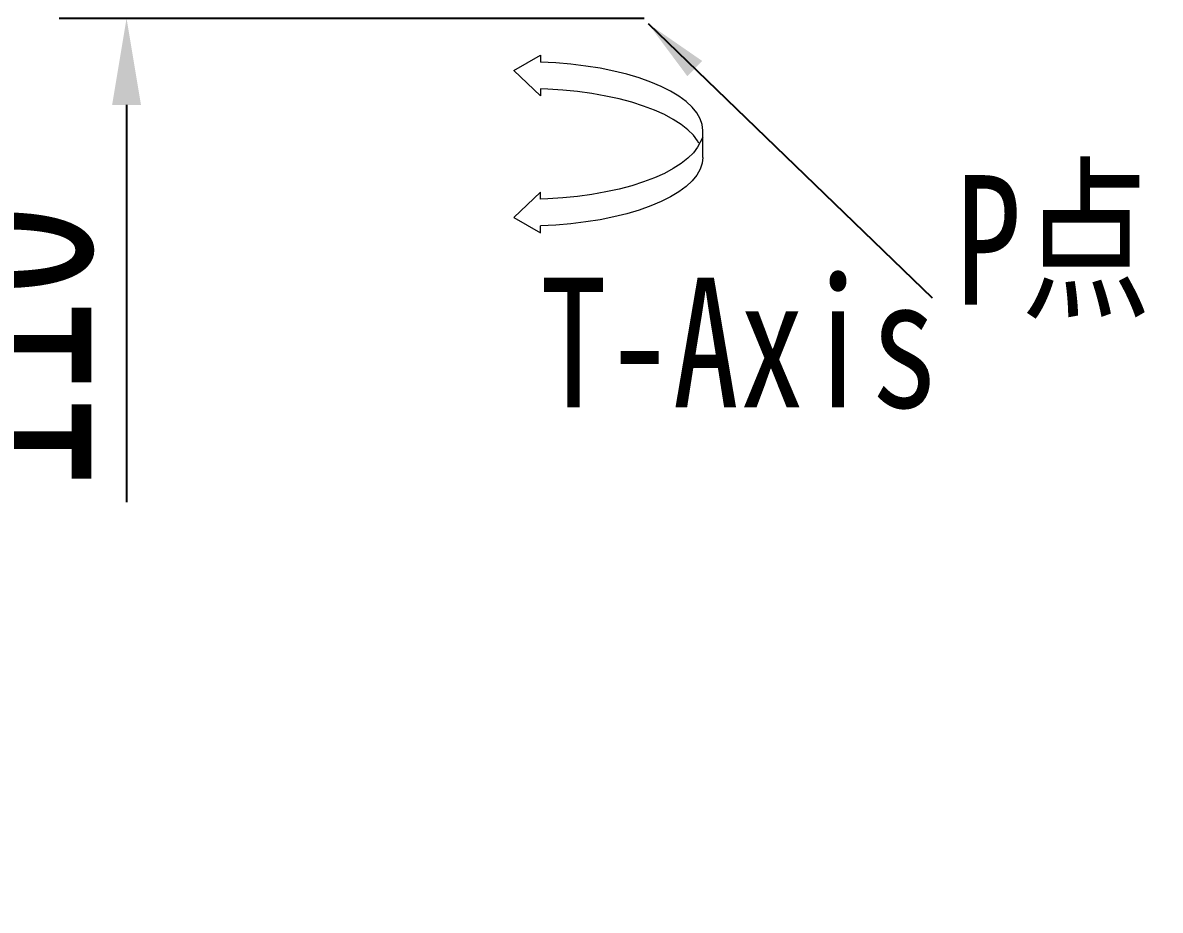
# Model space of a CAD drawing. Header units: millimetres. Extents: x 8 to 22425, y -1213 to 4973.
# Drawn here: x 16770 to 17297, y 3665 to 4076 of the extents above; entities that cross this region are included whole.
import ezdxf

# ---------------------------------------------------------------- set-up
doc = ezdxf.new("R2010")
doc.units = ezdxf.units.MM
doc.header["$PDSIZE"] = -1
doc.linetypes.add('CENTERX2', pattern=[20.32, 12.7, -2.54, 2.54, -2.54])
doc.layers.add('中心线层', color=1, linetype='CENTERX2')
doc.layers.add('文字层', color=7, linetype='Continuous', lineweight=25)
doc.layers.add('标注层', color=161, linetype='Continuous', lineweight=25)
doc.styles.get("Standard").update_dxf_attribs({"font": 'hyswlongfangsong.ttf'})
doc.dimstyles.new('ISO-25', dxfattribs={"dimscale": 25, "dimtxt": 3.5, "dimasz": 1.6, "dimexe": 1.25, "dimexo": 0.625, "dimtad": 1, "dimdec": 0, "dimzin": 9, "dimdsep": 46, "dimtxsty": 'Standard', "dimcen": 2.5, "dimadec": 0, "dimazin": 2, "dimtfac": 1, "dimtdec": 0, "dimtofl": 0, "dimtmove": 0, "dimatfit": 3, "dimfxl": 1, "dimarcsym": 0})
doc.dimstyles.new('SLDDIMSTYLE7', dxfattribs={"dimtxt": 0.18, "dimasz": 3, "dimexe": 0, "dimexo": 0.0625, "dimgap": 0, "dimtad": 0, "dimtih": 1, "dimtoh": 1, "dimdec": 0, "dimrnd": 1e-09, "dimzin": 0, "dimdsep": 46, "dimtxsty": 'Standard', "dimsah": 1, "dimcen": 0.09, "dimadec": 0, "dimazin": 0, "dimtfac": 3, "dimtdec": 0, "dimtofl": 0, "dimtmove": 0, "dimatfit": 3, "dimfxl": 1, "dimfrac": 2, "dimtolj": 1, "dimtzin": 0, "dimarcsym": 0})

# ---------------------------------------------------------------- blocks, each defined once
blk = doc.blocks.new('*D144')
at = {"color": 0, "lineweight": -2, "transparency": 16777216}
for p, q in [((16818.47, 4228.03), (16818.47, 4268.03)), ((17116.86, 4188.03), (16787.22, 4188.03)), ((17058.03, 4078.1), (16787.22, 4078.1)), ((16818.47, 4038.1), (16818.47, 3854.26))]:
    blk.add_line(p, q, dxfattribs=at)
at = {"color": 0, "transparency": 16777216}
for points in [[(16811.8, 4228.03), (16825.14, 4228.03), (16818.47, 4188.03)], [(16811.8, 4038.1), (16825.14, 4038.1), (16818.47, 4078.1)]]:
    blk.add_solid(points, dxfattribs=at)
at = {"layer": 'Defpoints', "color": 0, "transparency": 16777216}
for p in [(17132.49, 4188.03), (16818.47, 4078.1), (17073.65, 4078.1)]:
    blk.add_point(p, dxfattribs=at)
at = {"color": 0, "transparency": 16777216, "insert": (16759.09, 3926.18), "char_height": 87.5, "attachment_point": 5, "rotation": 90}
blk.add_mtext('110', dxfattribs=at)
blk = doc.blocks.new('*D176')
at = {"color": 0, "lineweight": -2, "transparency": 16777216}
for p, q in [((17062.93, 4348.11), (16153, 4348.11)), ((16184.25, 2991.03), (16184.25, 4308.11)), ((17673.36, 2951.03), (16153, 2951.03))]:
    blk.add_line(p, q, dxfattribs=at)
at = {"color": 0, "transparency": 16777216}
for points in [[(16177.59, 4308.11), (16190.92, 4308.11), (16184.25, 4348.11)], [(16177.59, 2991.03), (16190.92, 2991.03), (16184.25, 2951.03)]]:
    blk.add_solid(points, dxfattribs=at)
at = {"layer": 'Defpoints', "color": 0, "transparency": 16777216}
for p in [(16184.25, 4348.11), (17078.56, 4348.11), (17688.99, 2951.03)]:
    blk.add_point(p, dxfattribs=at)
at = {"color": 0, "transparency": 16777216, "insert": (16124.88, 3649.57), "char_height": 87.5, "attachment_point": 5, "rotation": 90}
blk.add_mtext('1397', dxfattribs=at)

msp = doc.modelspace()

# ---------------------------------------------------------------- linework, layer by layer
at = {"layer": '中心线层', "color": 0, "linetype": 'Continuous', "lineweight": 0}
for p, q in [((16997.72, 4053.97), (17010.07, 4061.14)), ((17010.07, 4061.14), (17010.07, 4057.89)), ((17017.19, 4057.53), (17010.07, 4057.89)), ((17024.2, 4056.93), (17017.19, 4057.53)), ((17031.05, 4056.09), (17024.2, 4056.93)), ((17037.69, 4055.03), (17031.05, 4056.09)), ((17044.06, 4053.75), (17037.69, 4055.03)), ((17010.07, 4042.3), (16997.72, 4053.97)), ((17050.11, 4052.26), (17044.06, 4053.75)), ((17055.81, 4050.56), (17050.11, 4052.26)), ((17061.11, 4048.69), (17055.81, 4050.56)), ((17010.07, 4045.55), (17010.07, 4042.3)), ((17013.47, 4045.4), (17010.07, 4045.52)), ((17020.43, 4044.94), (17013.47, 4045.4)), ((17027.26, 4044.24), (17020.43, 4044.94)), ((17033.91, 4043.32), (17027.26, 4044.24)), ((17065.96, 4046.64), (17061.11, 4048.69)), ((17070.33, 4044.44), (17065.96, 4046.64)), ((17074.19, 4042.09), (17070.33, 4044.44)), ((17040.33, 4042.18), (17033.91, 4043.32)), ((17046.48, 4040.84), (17040.33, 4042.18)), ((17052.31, 4039.29), (17046.48, 4040.84)), ((17057.77, 4037.56), (17052.31, 4039.29)), ((17077.5, 4039.63), (17074.19, 4042.09)), ((17080.25, 4037.06), (17077.5, 4039.63)), ((17062.83, 4035.65), (17057.77, 4037.56)), ((17067.45, 4033.59), (17062.83, 4035.65)), ((17082.41, 4034.41), (17080.25, 4037.06)), ((17083.97, 4031.7), (17082.41, 4034.41)), ((17071.59, 4031.37), (17067.45, 4033.59)), ((17075.22, 4029.03), (17071.59, 4031.37)), ((17078.33, 4026.57), (17075.22, 4029.03)), ((17084.9, 4028.95), (17083.97, 4031.7)), ((17085.22, 4026.17), (17084.9, 4028.95)), ((17080.88, 4024.03), (17078.33, 4026.57)), ((17082.85, 4021.4), (17080.88, 4024.03)), ((17085.22, 4023.17), (17082.85, 4018.59)), ((17085.22, 4013.82), (17085.22, 4026.17)), ((17085.22, 4013.82), (17085.22, 4026.17)), ((17082.85, 4018.59), (17080.88, 4015.97)), ((17083.38, 4020.38), (17082.85, 4021.4)), ((17078.33, 4013.42), (17075.22, 4010.96)), ((17080.88, 4015.97), (17078.33, 4013.42)), ((17085.22, 4013.82), (17084.9, 4011.05)), ((17071.59, 4008.62), (17067.45, 4006.41)), ((17075.22, 4010.96), (17071.59, 4008.62)), ((17083.97, 4008.29), (17082.41, 4005.58)), ((17084.9, 4011.05), (17083.97, 4008.29)), ((17057.77, 4002.43), (17052.31, 4000.7)), ((17062.83, 4004.34), (17057.77, 4002.43)), ((17067.45, 4006.41), (17062.83, 4004.34)), ((17080.25, 4002.93), (17077.5, 4000.37)), ((17082.41, 4005.58), (17080.25, 4002.93)), ((17010.07, 3997.72), (16997.72, 3986.05)), ((17010.07, 3994.48), (17010.07, 3997.72)), ((17040.33, 3997.81), (17033.91, 3996.67)), ((17046.48, 3999.16), (17040.33, 3997.81)), ((17052.31, 4000.7), (17046.48, 3999.16)), ((17074.19, 3997.9), (17070.33, 3995.56)), ((17077.5, 4000.37), (17074.19, 3997.9)), ((17013.47, 3994.59), (17010.07, 3994.48)), ((17020.43, 3995.06), (17013.47, 3994.59)), ((17027.26, 3995.75), (17020.43, 3995.06)), ((17033.91, 3996.67), (17027.26, 3995.75)), ((17065.96, 3993.35), (17061.11, 3991.31)), ((17070.33, 3995.56), (17065.96, 3993.35)), ((17050.11, 3987.74), (17044.06, 3986.25)), ((17055.81, 3989.43), (17050.11, 3987.74)), ((17061.11, 3991.31), (17055.81, 3989.43)), ((16997.72, 3986.05), (17010.07, 3978.89)), ((17017.19, 3982.46), (17010.07, 3982.1)), ((17010.07, 3978.89), (17010.07, 3982.13)), ((17024.2, 3983.06), (17017.19, 3982.46)), ((17031.05, 3983.9), (17024.2, 3983.06)), ((17037.69, 3984.96), (17031.05, 3983.9)), ((17044.06, 3986.25), (17037.69, 3984.96))]:
    msp.add_line(p, q, dxfattribs=at)

# ---------------------------------------------------------------- texts
at = {"insert": (17202.14, 4005.59), "char_height": 60, "attachment_point": 1}
msp.add_mtext_dynamic_manual_height_columns('P点', width=392.1315, gutter_width=17.5, heights=[0], dxfattribs=at)
at = {"layer": '文字层', "linetype": 'Continuous', "lineweight": 15, "insert": (17010.07, 3958.09), "char_height": 60, "attachment_point": 1}
msp.add_mtext('T-Axis', dxfattribs=at)

# ---------------------------------------------------------------- dimensions: what is measured, and where the dimension line sits
for base, p1, p2, picture, middle in [((16184.25, 4348.11), (17688.99, 2951.03), (17078.56, 4348.11), '*D176', (16124.88, 3649.57)), ((16818.47, 4078.1), (17132.49, 4188.03), (17073.65, 4078.1), '*D144', (16759.09, 3926.18))]:
    dim = msp.add_linear_dim(base=base, p1=p1, p2=p2, angle=90, dimstyle='ISO-25')
    dim.commit()
    dim.dimension.update_dxf_attribs({"geometry": picture, "text_midpoint": middle})

# ---------------------------------------------------------------- leaders
at = {"layer": '标注层', "color": 0}
msp.add_leader([(17059.93, 4075.74), (17191.49, 3948.74)], dimstyle='SLDDIMSTYLE7', override={"dimasz": 30}, dxfattribs=at)

doc.saveas('drawing.dxf')
